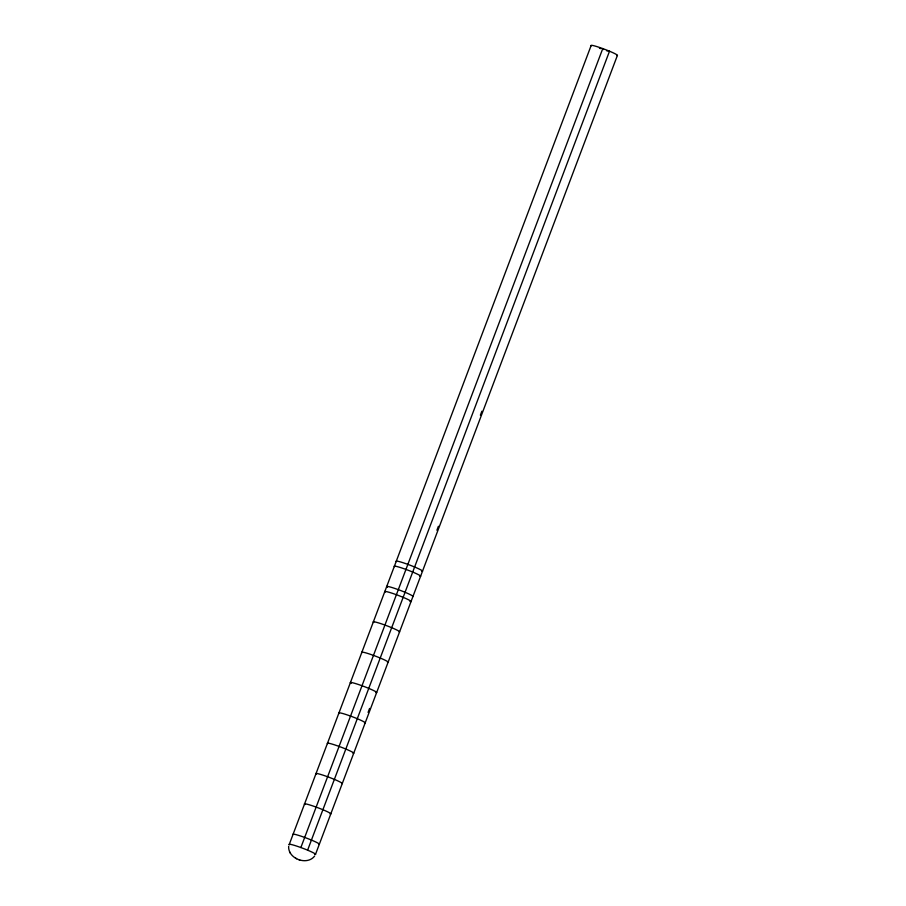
<?xml version="1.0" encoding="UTF-8"?>
<svg xmlns="http://www.w3.org/2000/svg" width="906" height="906" viewBox="0 0 906 906"><rect width="100%" height="100%" fill="white"/><g stroke="black" fill="none" stroke-linecap="round" stroke-linejoin="round"><path stroke-width="1.36" d="M288.652 846.295C287.836 858.741 307.021 865.977 314.631 856.068M289.195 844.596L591.097 45.64M300.86 847.552L602.762 48.584L603.543 49.57M307.61 850.179L609.512 51.212L606.669 50.781M368.085 712.399L369.58 708.435M436.907 530.248L438.402 526.284M480.384 415.186L481.879 411.222M315.492 854.392L617.394 55.436M599.466 48.256L600.61 48.584M299.025 859.737L299.75 859.975M295.56 858.141L296.602 858.718M289.75 852.104L290.339 853.146M396.375 561.595A14.111 1.2 20.7 0 1 410.158 565.231A14.111 1.2 20.7 0 1 421.834 571.301M591.278 45.81A14.111 1.2 20.7 0 1 605.061 49.445A14.111 1.2 20.7 0 1 616.726 55.515M316.398 774.2A14.111 1.2 20.7 0 1 328.187 776.963A14.111 1.2 20.7 0 1 342.117 783.667M327.587 743.645A14.111 1.2 20.7 0 1 341.369 747.269A14.111 1.2 20.7 0 1 353.046 753.339M351.166 683.418A14.111 1.2 20.7 0 1 363.147 686.159A14.111 1.2 20.7 0 1 375.967 692.66M339.331 713.509A14.111 1.2 20.7 0 1 352.264 716.714A14.111 1.2 20.7 0 1 364.506 722.999M289.376 844.777A14.111 1.2 20.7 0 1 303.159 848.401A14.111 1.2 20.7 0 1 314.824 854.471M304.937 804.539A14.111 1.2 20.7 0 1 317.87 807.733A14.111 1.2 20.7 0 1 330.112 814.018M373.725 622.49A14.111 1.2 20.7 0 1 386.081 625.48A14.111 1.2 20.7 0 1 399.218 631.992M385.186 592.15A14.111 1.2 20.7 0 1 398.697 595.57A14.111 1.2 20.7 0 1 409.954 601.584M387.474 587.337A14.111 1.2 20.7 0 1 398.878 589.863A14.111 1.2 20.7 0 1 412.592 596.59M394.461 566.658A14.111 1.2 20.7 0 1 408.255 570.282A14.111 1.2 20.7 0 1 419.92 576.352M361.981 652.626A14.111 1.2 20.7 0 1 375.764 656.25A14.111 1.2 20.7 0 1 387.44 662.32M293.023 834.483A14.111 1.2 20.7 0 1 307.553 838.514A14.111 1.2 20.7 0 1 318.652 844.358"/></g></svg>
